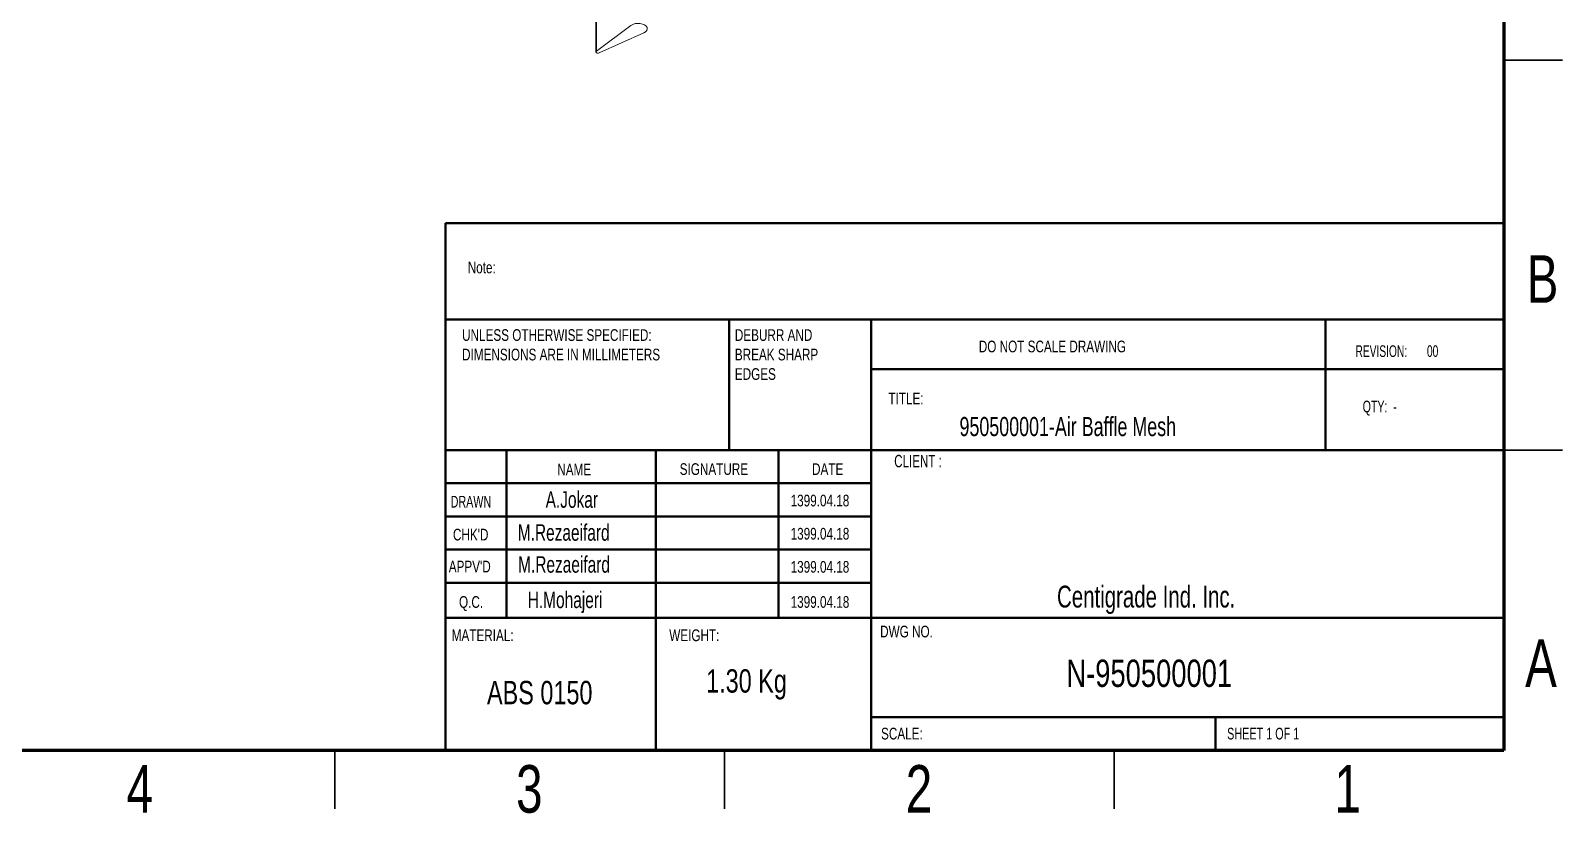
# Model space of a CAD drawing. Header units: millimetres. Extents: x 2813 to 4236, y 547 to 1552.
# Drawn here: x 3562 to 4236, y 547 to 891 of the extents above; entities that cross this region are included whole.
import ezdxf

# ---------------------------------------------------------------- set-up
doc = ezdxf.new("R2010")
doc.units = ezdxf.units.MM
doc.styles.add('SLDTEXTSTYLE0', font='TXT', dxfattribs={"width": 0.75})
doc.styles.add('SLDTEXTSTYLE1', font='TXT', dxfattribs={"width": 0.686449})
doc.styles.add('SLDTEXTSTYLE2', font='TXT', dxfattribs={"width": 0.652778})
doc.styles.add('SLDTEXTSTYLE3', font='TXT', dxfattribs={"width": 0.692308})
doc.styles.add('SLDTEXTSTYLE4', font='TXT', dxfattribs={"width": 0.7})
doc.styles.add('SLDTEXTSTYLE5', font='TXT', dxfattribs={"width": 0.678571})

# ---------------------------------------------------------------- blocks, each defined once
blk = doc.blocks.new('SW_NOTE_62')
at = {"color": 0, "linetype": 'Continuous', "lineweight": 0, "char_height": 1.5, "attachment_point": 1, "style": 'SLDTEXTSTYLE0'}
for s, insert in [('UNLESS OTHERWISE SPECIFIED:', (0, 1.93)), ('DIMENSIONS ARE IN MILLIMETERS', (0, -0.57))]:
    blk.add_mtext(s, dxfattribs=dict(at, insert=insert))
blk = doc.blocks.new('SW_NOTE_63')
at = {"color": 0, "linetype": 'Continuous', "lineweight": 0, "char_height": 1.5, "attachment_point": 1, "style": 'SLDTEXTSTYLE0'}
for s, insert in [('DEBURR AND', (0, 1.93)), ('BREAK SHARP', (0, -0.57)), ('EDGES', (0, -3.07))]:
    blk.add_mtext(s, dxfattribs=dict(at, insert=insert))

msp = doc.modelspace()

# ---------------------------------------------------------------- linework, layer by layer
at = {"linetype": 'Continuous', "lineweight": 70}
for p, q in [((4210.03, 1523.73), (4210.03, 574.33)), ((4210.03, 574.33), (2839.05, 574.33))]:
    msp.add_line(p, q, dxfattribs=at)
at = {"linetype": 'Continuous', "lineweight": 0, "extrusion": (-2e-16, 0.816497, -0.57735)}
for p, q in [((3810.6, 881.25), (3810.6, 896.04)), ((3810.86, 881.62), (3810.86, 896.19)), ((3810.86, 881.62), (3826.09, 892.91)), ((3831.7, 889.67), (3812.13, 880.88))]:
    msp.add_line(p, q, dxfattribs=at)
at = {"linetype": 'Continuous', "lineweight": 35}
for p, q in [((4210.03, 877.66), (4235.73, 877.66)), ((4210.03, 706.28), (4235.73, 706.28)), ((3695.91, 574.33), (3695.91, 548.62)), ((3867.28, 574.33), (3867.28, 548.62)), ((4038.65, 574.33), (4038.65, 548.62))]:
    msp.add_line(p, q, dxfattribs=at)
at = {"linetype": 'Continuous', "lineweight": 50}
for p, q in [((3744.58, 806.01), (4210.03, 806.01)), ((3744.58, 806.01), (3744.58, 763.69)), ((3744.58, 763.69), (4210.03, 763.69)), ((3744.58, 763.69), (3744.58, 575.18)), ((3869.34, 763.69), (3869.34, 706.28)), ((3931.72, 763.69), (3931.72, 574.33)), ((4131.5, 706.28), (4131.5, 763.69)), ((4210.03, 741.84), (3931.72, 741.84)), ((4210.03, 706.28), (3744.58, 706.28)), ((3771.31, 706.28), (3771.31, 632.59)), ((3837.09, 706.28), (3837.09, 575.18)), ((3890.95, 706.28), (3890.95, 632.59)), ((3931.72, 575.18), (3931.72, 706.28)), ((3931.72, 691.72), (3744.58, 691.72)), ((3931.72, 677.15), (3744.58, 677.15)), ((3931.72, 662.58), (3744.58, 662.58)), ((3931.72, 648.02), (3744.58, 648.02)), ((3780.22, 632.59), (3744.58, 632.59)), ((3780.22, 632.59), (4210.03, 632.59)), ((3931.72, 588.89), (4210.03, 588.89)), ((4083.21, 574.33), (4083.21, 588.89))]:
    msp.add_line(p, q, dxfattribs=at)
at = {"linetype": 'Continuous', "lineweight": 0, "extrusion": (-1e-16, 2e-16, -1)}
msp.add_ellipse((3829.25, 891.49), major_axis=(4, 0), ratio=0.57735, start_param=-2.480295, end_param=0.909498, dxfattribs=at)
at = {"linetype": 'Continuous', "lineweight": 0, "extrusion": (-2.22222e-16, -1e-16, -1)}
msp.add_ellipse((3811.5, 881.25), major_axis=(-0.9, 0), ratio=0.57735, start_param=-2.356194, end_param=0.785398, dxfattribs=at)

# ---------------------------------------------------------------- block references
at = {"linetype": 'Continuous', "lineweight": 0, "xscale": 3.427450612974555, "yscale": 3.427450612974555, "zscale": 3.427450612974555}
for name, p in [('SW_NOTE_62', (3751.81, 752.79)), ('SW_NOTE_63', (3871.77, 752.79))]:
    msp.add_blockref(name, p, dxfattribs=at)

# ---------------------------------------------------------------- texts
at = {"linetype": 'Continuous', "lineweight": 0}
for s, insert, char_height, attachment_point, style in [('Note:', (3754.29, 789.11), 5.141, 1, 'SLDTEXTSTYLE0'), ('B', (4227, 791.89), 20.89, 2, 'SLDTEXTSTYLE0'), ('DO NOT SCALE DRAWING', (3979.07, 754.38), 5.1412, 1, 'SLDTEXTSTYLE0'), ('REVISION:       00', (4144.75, 752.33), 5.1412, 1, 'SLDTEXTSTYLE2'), ('TITLE:', (3939.3, 731.53), 5.141, 1, 'SLDTEXTSTYLE0'), ('QTY:  -', (4147.91, 728), 5.141, 1, 'SLDTEXTSTYLE5'), ('950500001-Air Baffle Mesh', (3970.58, 720.83), 8.3973, 1, 'SLDTEXTSTYLE4'), ('CLIENT :', (3941.86, 704.18), 5.441, 1, 'SLDTEXTSTYLE4'), ('NAME', (3793.67, 700.29), 5.141, 1, 'SLDTEXTSTYLE0'), ('SIGNATURE', (3847.52, 700.5), 5.141, 1, 'SLDTEXTSTYLE0'), ('DATE', (3905.73, 700.5), 5.141, 1, 'SLDTEXTSTYLE0'), ('A.Jokar', (3788.56, 688.18), 7.255, 1, 'SLDTEXTSTYLE4'), ('DRAWN', (3746.78, 686.18), 5.141, 1, 'SLDTEXTSTYLE1'), ('1399.04.18', (3896.31, 686.68), 5.141, 1, 'SLDTEXTSTYLE0'), ('M.Rezaeifard', (3776.31, 673.71), 7.2548, 1, 'SLDTEXTSTYLE4'), ("CHK'D", (3747.8, 671.71), 5.141, 1, 'SLDTEXTSTYLE0'), ('1399.04.18', (3896.31, 672.11), 5.141, 1, 'SLDTEXTSTYLE0'), ("APPV'D", (3745.95, 657.67), 5.141, 1, 'SLDTEXTSTYLE0'), ('M.Rezaeifard', (3776.46, 659.67), 7.2548, 1, 'SLDTEXTSTYLE4'), ('1399.04.18', (3896.31, 657.55), 5.141, 1, 'SLDTEXTSTYLE0'), ('Centigrade Ind. Inc.', (4013.48, 646.7), 9.5969, 1, 'SLDTEXTSTYLE4'), ('Q.C.', (3750.46, 642.11), 5.141, 1, 'SLDTEXTSTYLE0'), ('H.Mohajeri', (3780.68, 644.11), 7.255, 1, 'SLDTEXTSTYLE4'), ('1399.04.18', (3896.31, 642.12), 5.141, 1, 'SLDTEXTSTYLE0'), ('MATERIAL:', (3747.24, 627.47), 5.141, 1, 'SLDTEXTSTYLE0'), ('WEIGHT:', (3842.92, 627.46), 5.136, 1, 'SLDTEXTSTYLE0'), ('DWG NO.', (3935.67, 629.12), 5.141, 1, 'SLDTEXTSTYLE0'), ('A', (4226.33, 623.08), 20.89, 2, 'SLDTEXTSTYLE0'), ('N-950500001', (4017.58, 614.22), 11.9961, 1, 'SLDTEXTSTYLE0'), ('1.30 Kg', (3859.14, 609.99), 10.273, 1, 'SLDTEXTSTYLE0'), ('ABS 0150', (3762.76, 604.86), 10.273, 1, 'SLDTEXTSTYLE0'), ('SCALE:', (3936.08, 584.27), 5.141, 1, 'SLDTEXTSTYLE0'), ('SHEET 1 OF 1', (4088.28, 584.27), 5.1412, 1, 'SLDTEXTSTYLE3'), ('4', (3610.01, 567.86), 20.89, 2, 'SLDTEXTSTYLE0'), ('3', (3781.38, 567.86), 20.89, 2, 'SLDTEXTSTYLE0'), ('2', (3952.76, 567.86), 20.89, 2, 'SLDTEXTSTYLE0'), ('1', (4141.27, 567.86), 20.89, 2, 'SLDTEXTSTYLE0')]:
    msp.add_mtext(s, dxfattribs=dict(at, insert=insert, char_height=char_height, attachment_point=attachment_point, style=style))

doc.saveas('drawing.dxf')
